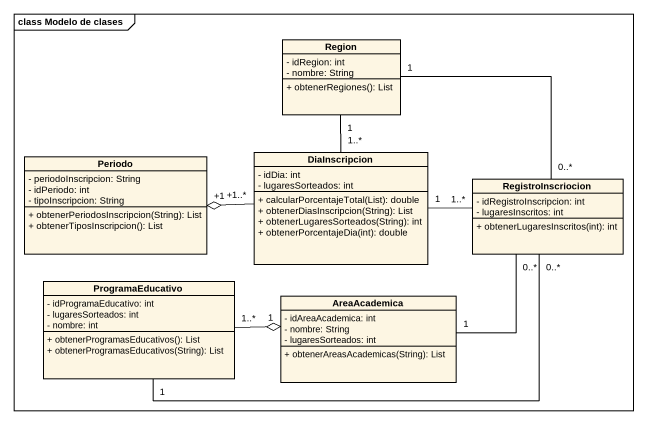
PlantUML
@startuml
mainframe class Modelo de clases
hide circle
hide empty members
skinparam classAttributeIconSize 0
class Region {
  - idRegion: int
  - nombre: String
  + obtenerRegiones(): List
}
class Periodo {
  - periodoInscripcion: String
  - idPeriodo: int
  - tipoInscripcion: String
  + obtenerPeriodosInscripcion(String): List
  + obtenerTiposInscripcion(): List
}
class DiaInscripcion {
  - idDia: int
  - lugaresSorteados: int
  + calcularPorcentajeTotal(List): double
  + obtenerDiasInscripcion(String): List
  + obtenerLugaresSorteados(String): int
  + obtenerPorcentajeDia(int): double
}
class RegistroInscriocion {
  - idRegistroInscripcion: int
  - lugaresInscritos: int
  + obtenerLugaresInscritos(int): int
}
class ProgramaEducativo {
  - idProgramaEducativo: int
  - lugaresSorteados: int
  - nombre: int
  + obtenerProgramasEducativos(): List
  + obtenerProgramasEducativos(String): List
}
class AreaAcademica {
  - idAreaAcademica: int
  - nombre: String
  - lugaresSorteados: int
  + obtenerAreasAcademicas(String): List
}
Region "1" -- "0..*" RegistroInscriocion
DiaInscripcion "1..*" -up- "1" Region
DiaInscripcion "+1..*" -left-o "+1" Periodo
DiaInscripcion "1" -right- "1..*" RegistroInscriocion
ProgramaEducativo "1" -right- "0..*" RegistroInscriocion
ProgramaEducativo "1..*" -right-o "1" AreaAcademica
AreaAcademica "1" -up- "0..*" RegistroInscriocion
@enduml
